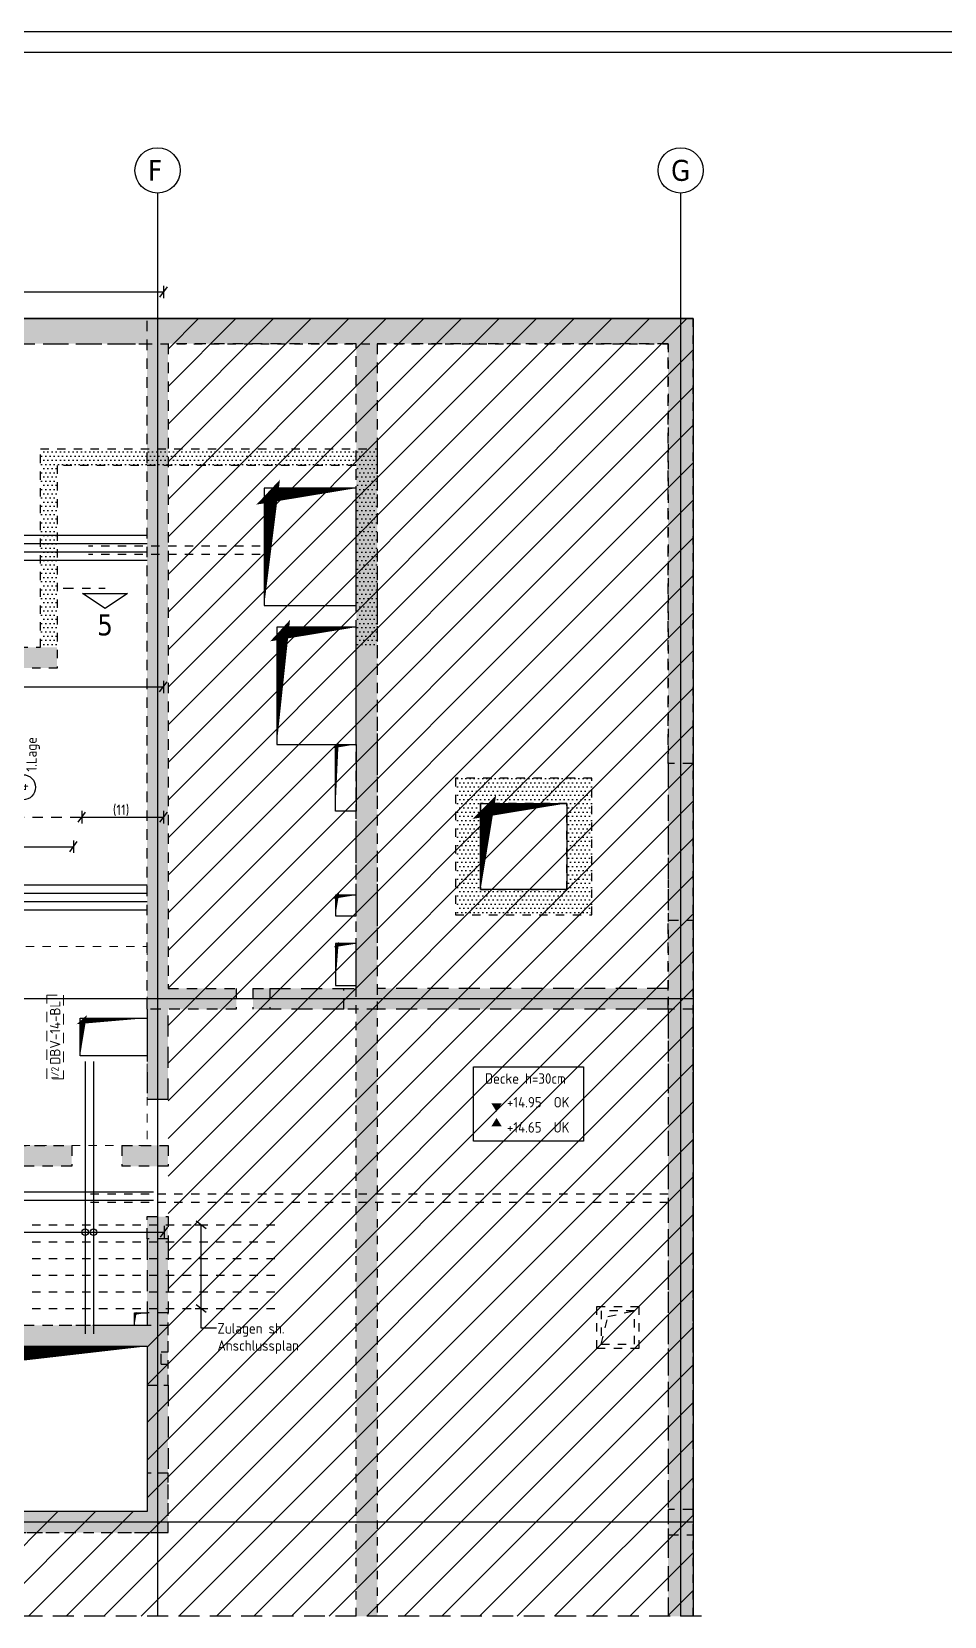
# Model space of a CAD drawing. Extents: x 0 to 76.9, y -2.2 to 33.4.
# Drawn here: x 35.47 to 46.37, y 10.77 to 29.7 of the extents above; entities that cross this region are included whole.
import ezdxf
from ezdxf.enums import TextEntityAlignment as Align

# ---------------------------------------------------------------- set-up
doc = ezdxf.new("R2010")
doc.units = 0
doc.header["$LTSCALE"] = 0.5
for name, pattern in [('AUSGEZOGEN', [1000.01, 1000, 0.01]), ('DASHED', [0.75, 0.5, -0.25]), ('DOT', [0.175, 0.05, -0.125]), ('HIDDEN', [0.375, 0.25, -0.125]), ('HIDDEN2', [0.187, 0.125, -0.062]), ('PUNKT', [0.175, 0.05, -0.125]), ('STRICHLINIE', [0.75, 0.5, -0.25]), ('STRICHPUNKT2', [0.55, 0.25, -0.125, 0.05, -0.125]), ('VERDECKT', [0.375, 0.25, -0.125])]:
    doc.linetypes.add(name, pattern=pattern)
for name, color, linetype in [('ACHSEN', 7, 'Continuous'), ('BETON', 7, 'Continuous'), ('Brüstung DG', 7, 'Continuous'), ('DD', 7, 'Continuous'), ('DG', 7, 'Continuous'), ('DRUEBER', 7, 'Continuous'), ('grau_dunkel', 7, 'Continuous'), ('grau_hell', 7, 'Continuous'), ('grau_mittel', 7, 'Continuous'), ('HILFE', 7, 'Continuous'), ('koten', 7, 'Continuous'), ('OBJEKT', 7, 'Continuous'), ('RAHMEN', 7, 'Continuous'), ('RND', 7, 'Continuous'), ('SCHATTEN', 7, 'Continuous'), ('SCHNITTE', 7, 'Continuous'), ('SFP_Achsen', 7, 'Continuous'), ('TEXT', 7, 'Continuous'), ('TWP_Auflager_Schraff', 7, 'Continuous'), ('VERDECKT', 7, 'Continuous'), ('VERDECKT2', 7, 'Continuous')]:
    doc.layers.add(name, color=color, linetype=linetype)
doc.layers.add('NOPLOT', color=7, linetype='Continuous', plot=False)
doc.styles.add('helv', font='tahoma.ttf')
doc.styles.add('txt', font='isocp.shx')
pattern_1 = [(0, (-74.21585, 66.179425), (0.025, 0.05), [0, -0.05])]

# ---------------------------------------------------------------- blocks, each defined once
blk = doc.blocks.new('okrd_o')
at = {"layer": 'koten', "color": 7, "linetype": 'Continuous'}
blk.add_solid([(-0.125, 0.202), (0.125, 0.202), (0, 0)], dxfattribs=at)
at = {"layer": 'koten', "style": 'txt'}
blk.add_attdef('OKRD', (0.25, 0.1), '', height=0.25, dxfattribs=at)
blk = doc.blocks.new('okrd_u')
at = {"layer": 'koten', "color": 7, "linetype": 'Continuous'}
blk.add_solid([(-0.125, -0.202), (0.125, -0.202), (0, 0)], dxfattribs=at)
at = {"layer": 'koten', "style": 'txt'}
blk.add_attdef('OKRD', (0.25, -0.35), '', height=0.25, dxfattribs=at)
blk = doc.blocks.new('RND_LEI')
at = {"layer": 'RND', "color": 7, "linetype": 'Continuous'}
blk.add_line((1.022, 0.066), (1.19, 0.27), dxfattribs=at)
for centre, radius in [((0, 0), 0.3), ((1.106, 0.168), 0.075)]:
    blk.add_circle(centre, radius, dxfattribs=at)
at = {"layer": 'RND', "color": 7, "linetype": 'Continuous', "style": 'txt'}
blk.add_attdef('POSL', text='', height=0.25, dxfattribs=at).set_placement((0, 0), align=Align.MIDDLE)
blk.add_attdef('ANZ', text='', height=0.25, dxfattribs=at).set_placement((0.931, 0.057), align=Align.RIGHT)
for tag, p in [('DUM', (1.253, 0.057)), ('ABSTD', (1.674, 0.057)), ('POSTXT', (0.374, -0.327))]:
    blk.add_attdef(tag, p, '', height=0.25, dxfattribs=at)
blk = doc.blocks.new('lei_gre')
at = {"layer": 'RND', "color": 7, "linetype": 'Continuous'}
for p, q in [((-0.09, -0.12), (0.09, 0.12)), ((0, 0.15), (0, -0.15))]:
    blk.add_line(p, q, dxfattribs=at)
blk = doc.blocks.new('A1-35-0')
at = {"layer": 'RAHMEN'}
blk.add_line((118.9, 59.4), (0, 59.4), dxfattribs=at)
at = {"layer": 'RAHMEN', "color": 5}
blk.add_line((118.4, 58.9), (2, 58.9), dxfattribs=at)
blk = doc.blocks.new('SCHN-1')
at = {"layer": 'SCHNITTE', "color": 5, "linetype": 'Continuous'}
blk.add_lwpolyline([(0.54, 0.125), (0, 0.485), (-0.54, 0.125)], close=True, dxfattribs=at)
at = {"layer": 'SCHNITTE', "color": 6, "linetype": 'Continuous', "style": 'helv'}
blk.add_attdef('SCHN-1', text='', height=0.5, dxfattribs=at).set_placement((0, 0.635), align=Align.CENTER)

msp = doc.modelspace()

# ---------------------------------------------------------------- hatches: boundary and pattern name
at = {"layer": 'Brüstung DG', "linetype": 'DOT'}
h = msp.add_hatch(dxfattribs=at)
h.set_pattern_fill('DOTS', color=102, scale=0.8, double=1)
h.set_pattern_definition(pattern_1)
h.paths.add_polyline_path([(43.0691, 10.7729), (43.3691, 10.7729), (43.3691, 26.2729), (4.4441, 26.2729), (4.4441, 25.3079), (4.6041, 25.3079), (4.6041, 25.9729), (43.0691, 25.9729)])
at = {"layer": 'Brüstung DG', "linetype": 'AUSGEZOGEN'}
h = msp.add_hatch(dxfattribs=at)
h.set_pattern_fill('DOTS', color=102, scale=0.8, double=1)
h.set_pattern_definition([(0, (-79.59619, 66.179425), (0.025, 0.05), [0, -0.05])])
h.paths.add_polyline_path([(40.5291, 20.7829), (40.5291, 19.1529), (42.1591, 19.1529), (42.1591, 20.7829)])
h.paths.add_polyline_path([(40.8291, 20.4829), (40.8291, 19.4529), (41.8591, 19.4529), (41.8591, 20.4829)], flags=16)
at = {"layer": 'DG', "linetype": 'AUSGEZOGEN'}
h = msp.add_hatch(dxfattribs=at)
h.set_pattern_fill('DOTS', scale=0.8, double=1)
h.set_pattern_definition([(0, (-74.21585, 61.731835), (0.025, 0.05), [0, -0.05])])
h.paths.add_polyline_path([(39.3441, 24.5179), (39.3441, 22.3479), (39.5941, 22.3479), (39.5941, 24.7179), (35.5691, 24.7179), (35.5691, 22.3479), (35.7691, 22.3479), (35.7691, 24.5179)])
h = msp.add_hatch(dxfattribs=at)
h.set_pattern_fill('DOTS', scale=0.8, double=1)
h.set_pattern_definition(pattern_1)
h.paths.add_polyline_path([(34.1441, 12.0229), (34.1441, 13.9979), (36.8441, 13.9979), (36.8441, 13.5329), (37.0941, 13.5329), (37.0941, 14.2479), (33.8941, 14.2479), (33.8941, 11.7729), (37.0941, 11.7729), (37.0941, 12.4829), (36.8441, 12.4829), (36.8441, 12.0229)], flags=17)
h.paths.add_polyline_path([(30.9941, 15.6429), (30.9941, 15.3429), (31.2941, 15.3429), (31.2941, 15.6429)], flags=17)
h.paths.add_polyline_path([(26.6941, 15.6429), (26.3941, 15.6429), (26.3941, 15.3429), (26.6941, 15.3429)], flags=17)
h.paths.add_polyline_path([(22.9441, 15.6429), (22.6441, 15.6429), (22.6441, 15.3429), (22.9441, 15.3429)], flags=17)
h.paths.add_polyline_path([(14.7041, 15.3429), (14.7041, 15.6429), (14.4041, 15.6429), (14.4041, 15.3429)], flags=17)
h.paths.add_polyline_path([(12.1191, 22.3479), (12.1191, 22.0979), (35.7691, 22.0979), (35.7691, 22.3479)])
h.paths.add_polyline_path([(39.3441, 10.7729), (39.5941, 10.7729), (39.5941, 22.3479), (39.3441, 22.3479)])
h.paths.add_polyline_path([(4.3941, 10.7729), (4.6041, 10.7729), (4.6041, 19.1979), (4.3941, 19.1979)])
at = {"layer": 'grau_hell', "linetype": 'AUSGEZOGEN'}
h = msp.add_hatch(dxfattribs=at)
h.set_pattern_fill('ANSI31', color=9, scale=0.1, style=0, double=1)
h.set_pattern_definition([(45, (-0.08538, 28.69272), (-0.2245064, 0.2245064), [])])
h.paths.add_polyline_path([(31.2691, 11.7729), (20.1441, 11.7729), (20.1441, 12.0229), (17.7791, 12.0229), (17.7791, 16.3979), (10.8441, 16.3979), (10.8441, 18.0229), (9.3791, 18.0229), (9.3791, 18.0229), (8.4941, 18.0229), (8.4941, 18.0229), (8.0941, 18.0229), (8.0941, 19.8079), (6.6441, 19.8079), (6.6441, 19.6029), (4.4441, 19.6029), (4.4441, 19.1979), (4.3941, 19.1979), (4.3941, 14.4679), (3.9391, 14.4679), (3.9391, 11.8179), (4.3941, 11.8179), (4.3941, 10.7729), (43.3691, 10.7729), (43.3691, 26.2729), (37.094, 26.2729), (37.0941, 14.2479), (36.8441, 14.2478), (36.844, 12.0229), (34.1441, 12.0229), (34.1441, 11.7729)])
at = {"layer": 'grau_mittel'}
h = msp.add_hatch(color=61, dxfattribs=at)
h.paths.add_polyline_path([(43.3691, 26.2729), (36.8441, 26.2729), (36.8441, 18.0229), (37.9091, 18.0229), (37.9091, 18.2729), (37.0941, 18.2729), (37.0941, 25.9729), (39.3441, 25.9729), (39.3441, 18.2729), (39.1941, 18.2729), (39.1941, 18.0229), (39.5941, 18.0229), (39.5941, 25.9729), (43.0691, 25.9729), (43.0691, 20.9579), (43.3691, 20.9579)])
h.paths.add_polyline_path([(43.3691, 20.9579), (43.0691, 20.9579), (43.0691, 19.0879), (43.3691, 19.0879)], flags=17)
h.paths.add_polyline_path([(43.3691, 19.0879), (43.0691, 19.0879), (43.0691, 18.0229), (43.3691, 18.0229)])
h.paths.add_polyline_path([(43.0691, 18.0229), (43.0691, 18.2729), (39.5941, 18.2729), (39.5941, 18.0229)])
h.paths.add_polyline_path([(39.1941, 18.0229), (39.1941, 18.2729), (38.3091, 18.2729), (38.3091, 18.0229)], flags=17)
h.paths.add_polyline_path([(38.3091, 18.2729), (38.1091, 18.2729), (38.1091, 18.0229), (38.3091, 18.0229)], flags=17)
h.paths.add_polyline_path([(43.3691, 18.0229), (43.0691, 18.0229), (43.0691, 12.0479), (43.3691, 12.0479)])
h.paths.add_polyline_path([(43.0691, 11.7479), (43.3691, 11.7479), (43.3691, 12.0479), (43.0691, 12.0479)])
h.paths.add_polyline_path([(4.6691, 14.1678), (4.6041, 14.1678), (4.3191, 14.1678), (4.3191, 12.1178), (4.6041, 12.1178), (4.6691, 12.1178)])
h.paths.add_polyline_path([(4.6041, 25.9729), (8.0941, 25.9729), (8.0941, 18.0229), (8.4941, 18.0229), (8.4941, 18.2729), (8.3441, 18.2729), (8.3441, 25.9729), (10.5941, 25.9729), (10.5941, 18.2729), (9.8291, 18.2729), (9.8291, 18.0229), (10.8441, 18.0229), (10.8441, 26.2729), (4.4441, 26.2729), (4.4441, 19.1979), (4.3941, 19.1979), (4.3941, 14.4678), (3.9391, 14.4678), (3.9391, 14.1678), (4.6041, 14.1678)])
h.paths.add_polyline_path([(4.6691, 18.2729), (4.6691, 18.0229), (8.0941, 18.0229), (8.0941, 18.2729)], flags=17)
h.paths.add_polyline_path([(8.4941, 18.2729), (8.4941, 18.0229), (9.3791, 18.0229), (9.3791, 18.2729)], flags=17)
h.paths.add_polyline_path([(9.3791, 18.2729), (9.3791, 18.0229), (9.6291, 18.0229), (9.6291, 18.2729)], flags=17)
h.paths.add_polyline_path([(10.8441, 18.0229), (10.5941, 18.0229), (10.5941, 16.3979), (10.8441, 16.3979)], flags=17)
h.paths.add_polyline_path([(8.0941, 16.3979), (8.0941, 11.7729), (8.4941, 11.7729), (8.4941, 12.0229), (8.3441, 12.0229), (8.3441, 16.1479), (14.4291, 16.1479), (14.4291, 15.7929), (14.6791, 15.7929), (14.6791, 16.1479), (15.7391, 16.1479), (15.7391, 16.3979)])
h.paths.add_polyline_path([(9.5041, 11.7729), (9.5041, 12.0229), (8.4941, 12.0229), (8.4941, 11.7729)], flags=17)
h.paths.add_polyline_path([(9.5041, 11.7729), (9.7041, 11.7729), (9.7041, 12.0229), (9.5041, 12.0229)])
h.paths.add_polyline_path([(9.9041, 12.0229), (9.9041, 11.7729), (12.8191, 11.7729), (12.8191, 12.0229)], flags=16)
h.paths.add_polyline_path([(13.0191, 12.0229), (13.0191, 11.7729), (13.2691, 11.7729), (13.2691, 12.0229)], flags=16)
h.paths.add_polyline_path([(13.2691, 12.0229), (13.2691, 11.7729), (14.2791, 11.7729), (14.2791, 12.0229)], flags=16)
h.paths.add_polyline_path([(14.4291, 12.0229), (14.2791, 12.0229), (14.2791, 11.7729), (14.8291, 11.7729), (14.8291, 12.0229), (14.6791, 12.0229), (14.6791, 14.7079), (16.0391, 14.7079), (16.0391, 14.9579), (14.6791, 14.9579), (14.6791, 15.6429), (14.4291, 15.6429)])
h.paths.add_polyline_path([(14.8291, 12.0229), (14.8291, 11.7729), (15.8391, 11.7729), (15.8391, 12.0229)], flags=16)
h.paths.add_polyline_path([(15.8391, 11.7729), (16.0891, 11.7729), (16.0891, 12.0229), (15.8391, 12.0229)])
h.paths.add_polyline_path([(16.4941, 16.1479), (16.4941, 16.3979), (16.1391, 16.3979), (16.1391, 16.1479)])
h.paths.add_polyline_path([(17.3791, 16.1479), (17.3791, 16.3979), (16.4941, 16.3979), (16.4941, 16.1479)])
h.paths.add_polyline_path([(18.6941, 16.1479), (18.6941, 12.0229), (16.2891, 12.0229), (16.2891, 11.7729), (20.4441, 11.7729), (20.4441, 12.0229), (18.9441, 12.0229), (18.9441, 16.1479), (19.8941, 16.1479), (19.8941, 15.3679), (21.2691, 15.3679), (21.2691, 15.6179), (20.1441, 15.6179), (20.1441, 16.3979), (17.3791, 16.3979), (17.3791, 16.1479)])
h.paths.add_polyline_path([(16.2391, 14.9579), (16.2391, 14.7079), (17.7791, 14.7079), (17.7791, 14.9579)])
h.paths.add_polyline_path([(20.6441, 12.0229), (20.6441, 11.7729), (29.8191, 11.7729), (29.8191, 12.0229)])
h.paths.add_polyline_path([(25.0191, 15.3679), (25.0191, 15.6179), (22.6691, 15.6179), (22.6691, 15.3679)])
h.paths.add_polyline_path([(28.5691, 15.3679), (28.5691, 15.6179), (26.4191, 15.6179), (26.4191, 15.3679)])
h.paths.add_polyline_path([(29.9691, 15.6179), (29.9691, 15.3679), (31.2691, 15.3679), (31.2691, 16.1479), (32.6491, 16.1479), (32.6491, 16.3979), (31.0191, 16.3979), (31.0191, 15.6179)])
h.paths.add_polyline_path([(31.2691, 13.7979), (31.0191, 13.7979), (31.0191, 12.0229), (30.0191, 12.0229), (30.0191, 11.7729), (31.4191, 11.7729), (31.4191, 12.0229), (31.2691, 12.0229)])
h.paths.add_polyline_path([(32.3041, 11.7729), (32.3041, 12.0229), (31.4191, 12.0229), (31.4191, 11.7729)])
h.paths.add_polyline_path([(32.3041, 12.0229), (32.3041, 11.7729), (33.0091, 11.7729), (33.0091, 12.0229)], flags=17)
h.paths.add_polyline_path([(33.6091, 12.0229), (33.6091, 11.7729), (37.0941, 11.7729), (37.0941, 12.4829), (36.8441, 12.4829), (36.8441, 12.0229), (34.1441, 12.0229), (34.1441, 13.9979), (36.8441, 13.9979), (36.8441, 13.5329), (37.0941, 13.5329), (37.0941, 13.7829), (37.0141, 13.7829), (37.0141, 13.9329), (37.0941, 13.9329), (37.0941, 14.3976), (36.8441, 14.3976), (36.8441, 14.2479), (32.3041, 14.2479), (32.3041, 13.9979), (33.8941, 13.9979), (33.8941, 12.0229)])
h.paths.add_polyline_path([(36.8441, 13.5329), (36.8441, 12.4829), (37.0941, 12.4829), (37.0941, 13.5329)], flags=17)
h.paths.add_polyline_path([(36.8441, 14.3976), (37.0941, 14.3976), (37.0941, 15.2826), (36.8441, 15.2826)])
h.paths.add_polyline_path([(37.0941, 15.5479), (36.8441, 15.5479), (36.8441, 15.2826), (37.0941, 15.2826)])
h.paths.add_polyline_path([(36.5441, 16.3979), (36.5441, 16.1479), (37.0941, 16.1479), (37.0941, 16.3979)])
h.paths.add_polyline_path([(35.944, 16.1479), (35.944, 16.3979), (33.2491, 16.3979), (33.2491, 16.1479)])
h.paths.add_polyline_path([(32.3041, 13.9979), (32.3041, 14.2479), (31.4191, 14.2479), (31.4191, 13.9979)])
h.paths.add_polyline_path([(31.4191, 13.9979), (31.4191, 14.2479), (31.2691, 14.2479), (31.2691, 15.1679), (31.0191, 15.1679), (31.0191, 13.9979)])
h.paths.add_polyline_path([(37.0941, 18.0229), (36.8441, 18.0229), (36.8441, 16.9479), (37.0941, 16.9479)])
h.paths.add_polyline_path([(34.1441, 18.0779), (34.3941, 18.0779), (34.3941, 18.7729), (34.1441, 18.7729)])
h.paths.add_polyline_path([(32.2941, 18.7729), (32.0441, 18.7729), (32.0441, 18.0779), (32.2941, 18.0779)])
h.paths.add_polyline_path([(30.3941, 18.6729), (30.3941, 18.0779), (30.6441, 18.0779), (30.6441, 18.9229), (29.6191, 18.9229), (29.6191, 20.5679), (29.3191, 20.5679), (29.3191, 18.9229), (28.2941, 18.9229), (28.2941, 18.0779), (28.5441, 18.0779), (28.5441, 18.6729)])
h.paths.add_polyline_path([(29.3191, 20.7679), (29.6191, 20.7679), (29.6191, 23.9179), (29.3191, 23.9179)])
h.paths.add_polyline_path([(29.6191, 24.8129), (29.3191, 24.8129), (29.3191, 24.1179), (29.6191, 24.1179)])
h.paths.add_polyline_path([(29.6191, 24.8129), (29.6191, 24.8229), (29.3191, 24.8229), (29.3191, 24.8129)])
h.paths.add_polyline_path([(29.6191, 25.6229), (29.6191, 25.8229), (29.3191, 25.8229), (29.3191, 25.6229)])
h.paths.add_polyline_path([(29.3191, 25.8229), (29.6191, 25.8229), (29.6191, 26.2729), (29.3191, 26.2729)])
h.paths.add_polyline_path([(29.6191, 26.2729), (29.6191, 25.9729), (36.8441, 25.9729), (36.8441, 26.2729)])
h.paths.add_polyline_path([(22.1191, 26.2729), (22.1191, 25.9729), (29.3191, 25.9729), (29.3191, 26.2729)])
h.paths.add_polyline_path([(21.8191, 26.2729), (21.8191, 25.9729), (22.1191, 25.9729), (22.1191, 26.2729)])
h.paths.add_polyline_path([(14.6191, 26.2729), (14.6191, 25.9729), (21.8191, 25.9729), (21.8191, 26.2729)])
h.paths.add_polyline_path([(14.6191, 26.2729), (14.3191, 26.2729), (14.3191, 25.9729), (14.6191, 25.9729)])
h.paths.add_polyline_path([(10.8441, 26.2729), (10.8441, 25.9729), (14.3191, 25.9729), (14.3191, 26.2729)])
h.paths.add_polyline_path([(13.5441, 18.7729), (13.2941, 18.7729), (13.2941, 18.0779), (13.5441, 18.0779)])
h.paths.add_polyline_path([(15.6441, 18.7729), (15.3941, 18.7729), (15.3941, 18.0779), (15.6441, 18.0779)])
h.paths.add_polyline_path([(17.2941, 18.7729), (17.0441, 18.7729), (17.0441, 18.0779), (17.2941, 18.0779)])
h.paths.add_polyline_path([(19.3941, 18.7729), (19.1441, 18.7729), (19.1441, 18.0779), (19.3941, 18.0779)])
h.paths.add_polyline_path([(20.7941, 18.0779), (21.0441, 18.0779), (21.0441, 18.7729), (20.7941, 18.7729)])
h.paths.add_polyline_path([(22.8941, 18.0779), (23.1441, 18.0779), (23.1441, 18.7729), (22.8941, 18.7729)])
h.paths.add_polyline_path([(24.7941, 18.7729), (24.5441, 18.7729), (24.5441, 18.0779), (24.7941, 18.0779)])
h.paths.add_polyline_path([(26.6441, 18.0779), (26.8941, 18.0779), (26.8941, 18.7729), (26.6441, 18.7729)])
h.paths.add_polyline_path([(43.0691, 10.7729), (43.3691, 10.7729), (43.3691, 11.7479), (43.0691, 11.7479)])
h.paths.add_polyline_path([(4.3941, 10.7729), (4.6041, 10.7729), (4.6041, 12.1178), (3.9391, 12.1178), (3.9391, 11.8178), (4.3941, 11.8178)])

# ---------------------------------------------------------------- linework, layer by layer
at = {"layer": 'ACHSEN', "color": 140, "linetype": 'AUSGEZOGEN'}
for p, q in [((36.9691, 27.7729), (36.9691, 10.7729)), ((43.2191, 27.7729), (43.2191, 10.7729)), ((43.3691, 26.2729), (2.1691, 26.2729)), ((43.3691, 18.1479), (2.1691, 18.1479)), ((43.3691, 11.8979), (2.1691, 11.8979))]:
    msp.add_line(p, q, dxfattribs=at)
at = {"layer": 'BETON', "color": 6, "linetype": 'AUSGEZOGEN'}
for p, q in [((4.3691, 26.2729), (43.3691, 26.2729)), ((43.3691, 26.2729), (43.3691, 10.7729))]:
    msp.add_line(p, q, dxfattribs=at)
for points in [[(38.2441, 22.8479), (39.3441, 22.8479), (39.3441, 24.2479), (38.2441, 24.2479)], [(38.3941, 21.1879), (39.3441, 21.1879), (39.3441, 22.5879), (38.3941, 22.5879)], [(39.3441, 20.3879), (39.0941, 20.3879), (39.0941, 21.1879), (39.3441, 21.1879)], [(40.8291, 20.4829), (41.8591, 20.4829), (41.8591, 19.4529), (40.8291, 19.4529)], [(39.0941, 19.1379), (39.3441, 19.1379), (39.3441, 19.3879), (39.0941, 19.3879)], [(39.0941, 18.3079), (39.3441, 18.3079), (39.3441, 18.8079), (39.0941, 18.8079)], [(36.0441, 17.9179), (36.8441, 17.9179), (36.8441, 17.4679), (36.0441, 17.4679)], [(36.6941, 14.3979), (36.8441, 14.3979), (36.8441, 14.2479), (36.6941, 14.2479)], [(34.1441, 13.9979), (36.8441, 13.9979), (36.8441, 12.0229), (34.1441, 12.0229)]]:
    msp.add_lwpolyline(points, close=True, dxfattribs=at)
at = {"layer": 'Brüstung DG', "color": 102, "linetype": 'DOT'}
for p, q in [((40.5291, 20.7829), (40.5291, 19.1529)), ((42.1591, 20.7829), (40.5291, 20.7829)), ((42.1591, 19.1529), (42.1591, 20.7829)), ((41.8591, 20.4829), (40.8291, 20.4829)), ((40.8291, 20.4829), (40.8291, 19.4529)), ((41.8591, 19.4529), (41.8591, 20.4829)), ((40.8291, 19.4529), (41.8591, 19.4529)), ((40.5291, 19.1529), (42.1591, 19.1529))]:
    msp.add_line(p, q, dxfattribs=at)
at = {"layer": 'Brüstung DG', "color": 102, "linetype": 'PUNKT', "lineweight": -2}
for points in [[(43.3691, 10.7729), (43.3691, 26.2729), (4.4441, 26.2729), (4.4441, 25.3079), (4.4441, 25.3079), (4.4441, 25.3079), (4.6041, 25.3079)], [(4.6041, 25.3079), (4.6041, 25.3079), (4.6041, 25.3079), (4.6041, 25.9729), (43.0691, 25.9729), (43.0691, 10.7729)]]:
    msp.add_lwpolyline(points, dxfattribs=at)
at = {"layer": 'DD', "color": 7, "linetype": 'HIDDEN2'}
for p, q in [((42.3507, 14.3526), (42.6691, 14.4229)), ((42.2691, 14.0229), (42.3507, 14.3526))]:
    msp.add_line(p, q, dxfattribs=at)
msp.add_lwpolyline([(42.2691, 14.0229), (42.6691, 14.0229), (42.6691, 14.4229), (42.2691, 14.4229)], close=True, dxfattribs=at)
at = {"layer": 'DG', "color": 7, "linetype": 'PUNKT', "lineweight": -2}
for p, q in [((35.5691, 22.3479), (35.5691, 24.7179)), ((35.5691, 24.7179), (39.5941, 24.7179)), ((39.5941, 24.7179), (39.5941, 10.7729)), ((39.3441, 24.5179), (35.7691, 24.5179)), ((35.7691, 24.5179), (35.7691, 22.0979)), ((39.3441, 10.7729), (39.3441, 24.5179)), ((12.1191, 22.3479), (35.5691, 22.3479)), ((35.7691, 22.0979), (11.9191, 22.0979)), ((37.0941, 14.2479), (33.8941, 14.2479)), ((37.0941, 13.5329), (37.0941, 14.2479)), ((34.1441, 13.9979), (36.8441, 13.9979)), ((36.8441, 13.9979), (36.8441, 13.5329)), ((36.8441, 13.5329), (37.0941, 13.5329)), ((37.0941, 12.4829), (36.8441, 12.4829)), ((36.8441, 12.4829), (36.8441, 12.0229)), ((37.0941, 11.7729), (37.0941, 12.4829)), ((36.8441, 12.0229), (34.1441, 12.0229)), ((33.8941, 11.7729), (37.0941, 11.7729))]:
    msp.add_line(p, q, dxfattribs=at)
at = {"layer": 'DRUEBER', "color": 7, "linetype": 'PUNKT'}
msp.add_line((42.2191, 13.9729), (42.7191, 14.4729), dxfattribs=at)
msp.add_lwpolyline([(42.2191, 14.4729), (42.7191, 14.4729), (42.7191, 13.9729), (42.2191, 13.9729)], close=True, dxfattribs=at)
at = {"layer": 'grau_dunkel', "color": 21}
msp.add_lwpolyline([(36.8441, 13.9979, 0, 0.31, 0), (34.153, 13.8431, 0, 0, 0), (34.3046, 13.9848, 0.3221, 0, 0), (34.1441, 12.0229, 0, 0, 0)], format="xyseb", dxfattribs=at)
at = {"layer": 'HILFE', "color": 102, "linetype": 'AUSGEZOGEN'}
for p, q in [((37.4915, 14.2129), (37.4915, 15.4476)), ((37.6748, 14.2129), (37.4915, 14.2129))]:
    msp.add_line(p, q, dxfattribs=at)
at = {"layer": 'HILFE', "color": 102, "linetype": 'DASHED'}
msp.add_line((43.4691, 10.7729), (2.6691, 10.7729), dxfattribs=at)
at = {"layer": 'NOPLOT', "color": 171, "linetype": 'DOT', "lineweight": 0}
msp.add_lwpolyline([(34.3941, 18.7729), (36.8441, 18.7729), (36.8441, 16.3979), (31.0191, 16.3979)], dxfattribs=at)
at = {"layer": 'OBJEKT', "color": 1, "linetype": 'AUSGEZOGEN'}
msp.add_lwpolyline([(40.7453, 17.3366), (42.0571, 17.3366), (42.0571, 16.4475), (40.7453, 16.4475)], close=True, dxfattribs=at)
at = {"layer": 'RND', "color": 7, "linetype": 'AUSGEZOGEN'}
for p, q in [((24.9312, 26.591), (37.0414, 26.591)), ((18.8561, 21.8733), (37.0384, 21.8733)), ((36.064, 20.3191), (37.041, 20.3191)), ((34.2408, 19.9657), (35.9655, 19.9657)), ((34.3556, 15.3609), (37.0473, 15.3609))]:
    msp.add_line(p, q, dxfattribs=at)
at = {"layer": 'RND', "color": 7, "linetype": 'VERDECKT'}
msp.add_line((34.1242, 20.3191), (36.064, 20.3191), dxfattribs=at)
at = {"layer": 'RND', "color": 1, "linetype": 'AUSGEZOGEN'}
for points in [[(36.8441, 23.6831), (31.0941, 23.6831)], [(36.844, 23.5831), (25.344, 23.5831)], [(36.8441, 23.4831), (31.0941, 23.4831)], [(36.844, 23.3831), (25.344, 23.3831)], [(36.8441, 19.5061), (31.4941, 19.5061)], [(36.8441, 19.4061), (25.3441, 19.4061)], [(36.8441, 19.3061), (31.4941, 19.3061)], [(36.8441, 19.2061), (25.3441, 19.2061)], [(36.1043, 17.3979), (36.1043, 14.1479)], [(36.2043, 17.3979), (36.2043, 14.1479)], [(31.2691, 15.8429), (36.9191, 15.8429)], [(31.2691, 15.7429), (36.9191, 15.7429)]]:
    msp.add_lwpolyline(points, dxfattribs=at)
at = {"layer": 'RND', "color": 1, "linetype": 'HIDDEN2'}
for points in [[(38.1941, 23.5559), (36.1441, 23.5559)], [(38.1941, 23.4559), (36.1441, 23.4559)], [(43.0691, 15.8157), (36.1191, 15.8157)], [(43.0691, 15.7157), (36.1191, 15.7157)], [(35.4691, 15.4476), (38.4691, 15.4476)], [(35.4691, 15.2476), (38.4691, 15.2476)], [(35.4691, 15.0476), (38.4691, 15.0476)], [(35.4691, 14.8476), (38.4691, 14.8476)], [(35.4691, 14.6476), (38.4691, 14.6476)], [(35.4691, 14.4476), (38.4691, 14.4476)]]:
    msp.add_lwpolyline(points, dxfattribs=at)
at = {"layer": 'RND', "color": 7, "linetype": 'AUSGEZOGEN'}
for centre in [(36.1043, 15.3609), (36.2043, 15.3609)]:
    msp.add_circle(centre, 0.04, dxfattribs=at)
at = {"layer": 'SCHATTEN', "color": 1, "linetype": 'AUSGEZOGEN'}
for points in [[(38.2441, 22.8479, 0, 0.174, 0), (38.3309, 24.2425, 0, 0, 0), (38.2514, 24.1585, 0.1794, 0, 0), (39.3441, 24.2479, 0, 0, 0)], [(38.3941, 21.1879, 0, 0.148, 0), (38.468, 22.584, 0, 0, 0), (38.4004, 22.5107, 0.1549, 0, 0), (39.3441, 22.5879, 0, 0, 0)], [(39.0941, 20.3879, 0, 0.037, 0), (39.1126, 21.1875, 0, 0, 0), (39.0957, 21.1676, 0.0408, 0, 0), (39.3441, 21.1879, 0, 0, 0)], [(40.8291, 19.4529, 0, 0.168, 0), (40.9128, 20.476, 0, 0, 0), (40.8359, 20.3992, 0.168, 0, 0), (41.8591, 20.4829, 0, 0, 0)], [(39.0941, 19.1379, 0, 0.0408, 0), (39.1144, 19.3862, 0, 0, 0), (39.0957, 19.3676, 0.0408, 0, 0), (39.3441, 19.3879, 0, 0, 0)], [(39.0941, 18.3079, 0, 0.038, 0), (39.113, 18.8072, 0, 0, 0), (39.0957, 18.7876, 0.0408, 0, 0), (39.3441, 18.8079, 0, 0, 0)], [(36.0441, 17.4679, 0, 0.0734, 0), (36.0806, 17.9149, 0, 0, 0), (36.0456, 17.8834, 0.0689, 0, 0), (36.8441, 17.9179, 0, 0, 0)], [(36.6941, 14.2479, 0, 0.0244, 0), (36.7063, 14.3969, 0, 0, 0), (36.6951, 14.3857, 0.0244, 0, 0), (36.8441, 14.3976, 0, 0, 0)]]:
    msp.add_lwpolyline(points, format="xyseb", dxfattribs=at)
at = {"layer": 'SCHNITTE', "color": 5, "linetype": 'STRICHPUNKT2'}
msp.add_line((35.8415, 23.0518), (36.3415, 23.0518), dxfattribs=at)
at = {"layer": 'SFP_Achsen', "color": 7, "linetype": 'AUSGEZOGEN'}
for centre in [(36.9691, 28.0434), (43.2191, 28.0434)]:
    msp.add_circle(centre, 0.2705, dxfattribs=at)
at = {"layer": 'TWP_Auflager_Schraff', "color": 171, "linetype": 'HIDDEN', "lineweight": 0}
msp.add_lwpolyline([(35.6442, 18.1929), (35.8442, 18.1929), (35.8442, 17.1929), (35.6442, 17.1929)], close=True, dxfattribs=at)
at = {"layer": 'VERDECKT', "color": 7, "linetype": 'VERDECKT', "lineweight": -2}
for p, q in [((36.8441, 18.0229), (36.8441, 26.2729)), ((36.8441, 26.2729), (43.3691, 26.2729)), ((43.3691, 26.2729), (43.3691, 20.9579)), ((39.3441, 25.9729), (37.0941, 25.9729)), ((37.0941, 25.9729), (37.0941, 18.2729)), ((39.3441, 18.2729), (39.3441, 25.9729)), ((43.0691, 25.9729), (39.5941, 25.9729)), ((39.5941, 25.9729), (39.5941, 18.0229)), ((43.0691, 20.9579), (43.0691, 25.9729)), ((43.3691, 20.9579), (43.0691, 20.9579)), ((37.0941, 18.2729), (37.9091, 18.2729)), ((38.1091, 18.2729), (38.3091, 18.2729)), ((38.3091, 18.2729), (38.3091, 18.0229)), ((39.1941, 18.0229), (39.1941, 18.2729)), ((39.1941, 18.2729), (39.3441, 18.2729)), ((37.9091, 18.0229), (36.8441, 18.0229)), ((38.3091, 18.0229), (38.1091, 18.0229)), ((39.5941, 18.0229), (39.1941, 18.0229)), ((33.2491, 16.3979), (35.944, 16.3979)), ((36.5441, 16.3979), (37.0941, 16.3979)), ((37.0941, 16.3979), (37.0941, 16.1479)), ((35.944, 16.1479), (33.2491, 16.1479)), ((37.0941, 16.1479), (36.5441, 16.1479)), ((36.8441, 15.2826), (36.8441, 15.5479)), ((37.0941, 15.5479), (37.0941, 15.2826)), ((37.0941, 15.2826), (36.8441, 15.2826)), ((37.0941, 14.3976), (36.8441, 14.3976)), ((36.8441, 14.3976), (36.8441, 14.2479)), ((37.0941, 13.9329), (37.0941, 14.3976)), ((36.8441, 14.2479), (32.3041, 14.2479)), ((34.1441, 13.9979), (36.8441, 13.9979)), ((36.8441, 13.9979), (36.8441, 13.5329)), ((37.0941, 13.5329), (37.0941, 13.7829)), ((36.8441, 13.5329), (37.0941, 13.5329)), ((37.0941, 12.4829), (36.8441, 12.4829)), ((36.8441, 12.4829), (36.8441, 12.0229)), ((37.0941, 11.7729), (37.0941, 12.4829)), ((36.8441, 12.0229), (34.1441, 12.0229)), ((33.6091, 11.7729), (37.0941, 11.7729))]:
    msp.add_line(p, q, dxfattribs=at)
at = {"layer": 'VERDECKT', "color": 7, "linetype": 'VERDECKT'}
for p, q in [((37.9091, 18.2729), (37.9091, 18.0229)), ((38.1091, 18.2729), (38.1091, 18.0229)), ((35.944, 16.3979), (35.944, 16.1479)), ((36.5441, 16.3979), (36.5441, 16.1479)), ((36.8441, 15.5479), (37.0941, 15.5479)), ((37.0141, 13.7829), (37.0141, 13.9329)), ((37.0141, 13.9329), (37.0941, 13.9329)), ((37.0141, 13.7829), (37.0941, 13.7829))]:
    msp.add_line(p, q, dxfattribs=at)
at = {"layer": 'VERDECKT', "color": 7, "linetype": 'VERDECKT', "lineweight": -2}
for points in [[(43.0691, 19.0879), (43.3691, 19.0879), (43.3691, 18.0229), (43.0691, 18.0229)], [(43.3691, 12.0479), (43.0691, 12.0479), (43.0691, 11.7479), (43.3691, 11.7479)]]:
    msp.add_lwpolyline(points, close=True, dxfattribs=at)
at = {"layer": 'VERDECKT2', "color": 7, "linetype": 'STRICHLINIE'}
for p, q in [((36.8441, 26.2729), (29.6191, 26.2729)), ((29.6191, 25.9729), (36.8441, 25.9729)), ((43.0691, 20.9579), (43.0691, 19.0879)), ((43.3691, 20.9579), (43.3691, 19.0879)), ((38.3091, 18.2729), (39.1941, 18.2729)), ((43.0691, 18.2729), (39.5941, 18.2729)), ((36.8441, 18.0229), (36.8441, 16.9479)), ((37.0941, 16.9479), (37.0941, 18.0229)), ((39.1941, 18.0229), (38.3091, 18.0229)), ((43.0691, 18.0229), (39.5941, 18.0229)), ((43.0691, 18.0229), (43.0691, 12.0479)), ((43.3691, 12.0479), (43.3691, 18.0229)), ((36.8441, 16.9479), (37.0941, 16.9479)), ((36.8441, 15.2826), (36.8441, 14.3976)), ((37.0941, 15.2826), (37.0941, 14.3976)), ((36.8441, 13.5329), (36.8441, 12.4829)), ((37.0941, 13.5329), (37.0941, 12.4829)), ((43.0691, 11.7479), (43.0691, 10.7729)), ((43.3691, 11.7479), (43.3691, 10.7729))]:
    msp.add_line(p, q, dxfattribs=at)

# ---------------------------------------------------------------- block references
at = {"layer": 'koten', "color": 6, "linetype": 'AUSGEZOGEN', "xscale": 0.5, "yscale": 0.5, "zscale": 0.5}
for name, p, values in [('okrd_o', (41.0195, 16.8004), {'OKRD': '+14.95  OK'}), ('okrd_u', (41.0195, 16.7254), {'OKRD': '+14.65  UK'})]:
    msp.add_blockref(name, p, dxfattribs=at).add_auto_attribs(values)
at = {"layer": 'RAHMEN', "color": 7, "linetype": 'AUSGEZOGEN', "xscale": 0.5, "yscale": 0.5, "zscale": 0.5}
msp.add_blockref('A1-35-0', (0, 0), dxfattribs=at)
at = {"layer": 'RND', "color": 7, "linetype": 'AUSGEZOGEN', "xscale": 0.5, "yscale": 0.5, "zscale": 0.5}
for p in [(37.0414, 26.591), (37.0384, 21.8733), (36.064, 20.3191), (37.041, 20.3191), (35.9655, 19.9657), (37.0473, 15.3609)]:
    msp.add_blockref('lei_gre', p, dxfattribs=at)
at = {"layer": 'RND', "color": 7, "linetype": 'AUSGEZOGEN', "xscale": 0.5, "yscale": 0.5, "zscale": 0.5, "rotation": 90}
msp.add_blockref('RND_LEI', (35.3613, 20.6752), dxfattribs=at).add_auto_attribs({'POSL': '4', 'DUM': '10', 'ANZ': '30', 'ABSTD': '-20', 'POSTXT': '1.Lage'})
for p in [(37.4915, 15.4476), (37.4915, 14.4476)]:
    msp.add_blockref('lei_gre', p, dxfattribs=at)
at = {"layer": 'SCHNITTE', "color": 5, "linetype": 'STRICHPUNKT2'}
ref = msp.add_blockref('SCHN-1', (36.3415, 23.0518), dxfattribs=dict(at, xscale=-0.5, yscale=0.5, zscale=0.5, rotation=180))
ref.add_attrib('SCHN-1', '5', dxfattribs={"color": 6, "linetype": 'Continuous', "height": 0.25, "style": 'helv'}).set_placement((36.3415, 22.4894), align=Align.CENTER)

# ---------------------------------------------------------------- texts
at = {"layer": 'RND', "color": 7, "linetype": 'AUSGEZOGEN', "style": 'txt'}
msp.add_text('(11)', height=0.125, dxfattribs=at).set_placement((36.5335, 20.4063), align=Align.MIDDLE)
at = {"layer": 'SFP_Achsen', "color": 6, "linetype": 'AUSGEZOGEN', "style": 'helv'}
for s, p in [('F', (36.855, 27.919)), ('G', (43.105, 27.919))]:
    msp.add_text(s, height=0.25, dxfattribs=at).set_placement(p)
at = {"layer": 'TEXT', "color": 102, "linetype": 'AUSGEZOGEN', "style": 'txt'}
msp.add_text('1/2', height=0.09, rotation=90, dxfattribs=at).set_placement((35.788, 17.1819))
at = {"layer": 'TEXT', "color": 1, "linetype": 'AUSGEZOGEN', "style": 'txt'}
msp.add_text('Decke h=30cm', height=0.125, dxfattribs=at).set_placement((40.8814, 17.1334))
at = {"layer": 'TEXT', "color": 7, "linetype": 'AUSGEZOGEN', "style": 'txt'}
for s, p in [('Zulagen sh. ', (37.6847, 14.15)), ('Anschlussplan', (37.6847, 13.9448))]:
    msp.add_text(s, height=0.125, dxfattribs=at).set_placement(p)
at = {"layer": 'TWP_Auflager_Schraff', "color": 171, "linetype": 'HIDDEN', "lineweight": 0, "style": 'txt'}
msp.add_text('DBV-14-BL', height=0.125, rotation=90, dxfattribs=at).set_placement((35.8074, 17.3618))

doc.saveas('drawing.dxf')
